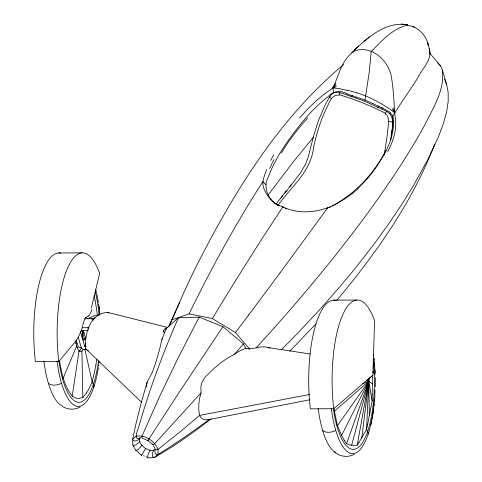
<?xml version="1.0" encoding="UTF-8"?>
<svg xmlns="http://www.w3.org/2000/svg" width="482" height="482" viewBox="0 0 482 482"><rect width="100%" height="100%" fill="white"/><g stroke="black" fill="none" stroke-linecap="round" stroke-linejoin="round"><path stroke-width="0.72" d="M372.405 375.454L372.243 394.487M375.327 386.871L375.321 377.635M141.545 402.211L85.597 348.649C84.434 334.05 90.116 313.137 107.588 312.384L167.875 327.519M141.865 445.278C140.521 446.82 137.515 451.152 135.9 450.14L138.816 452.604M166.248 329.483L166.266 328.477L178.424 317.771L199.168 317.102L222.931 326.657L243.356 343.865L245.977 348.444C253.363 350.046 260.66 344.967 268.137 347.576L310.143 353.975M384.136 155.174L386.895 137.87L388.673 121.548L387.962 116.927L386.823 115.059L385.202 113.758A2.784 1.121 -62.2 0 1 386.757 111.414C396.776 117.198 391.029 130.797 390.782 139.702M333.707 408.73L372.357 375.629A3.814 2.127 -5.7 0 0 372.893 374.496L374.58 320.602A81.338 25.685 89.7 0 0 343.118 313.927A81.338 25.685 89.7 0 0 333.707 408.73L310.342 408.844A81.338 25.685 89.7 0 1 335.767 300.322M392.372 115.198A51.261 18.617 -56.5 0 1 392.878 117.488L392.812 126.441L391.221 135.4M358.897 442.639L366.585 429.366L368.851 378.34M347.142 93.779C339.979 89.923 332.881 91.026 327.489 97.141C312.402 108.763 300.382 123.76 289.284 139.093C280.813 150.95 273.288 163.603 268.149 177.28C262.329 187.841 268.98 201.012 279.211 206.001M374.984 395.529L373.02 413.972L370.797 425.251M84.284 338.37L84.242 338.78A13.58 4.29 89.7 0 1 84.115 339.834M166.615 327.694L164.874 328.869L163.284 330.983L163.549 331.761L164.874 332.267M361.807 437.969L368.73 381.304L369.658 377.731M86.435 392.981L82.808 397.529L78.632 398.506A94.653 30.053 -86.7 0 1 75.554 398.018L72.198 396.198L79.096 350.631A17.183 5.941 -87.2 0 1 76.698 345.871A17.183 6.284 -88.6 0 1 75.626 340.84M372.869 103.546L364.964 100.135L369.128 72.86L371.242 51.466C381.395 41.458 391.498 29.468 405.772 25.6C416.719 24.727 426.377 35.072 428.293 45.254L427.522 42.567L428.582 45.603L429.799 51.923M96.846 359.289L95.912 364.898M368.634 378.31L368.73 381.304L357.204 445.097A124.091 39.066 -74.2 0 1 355.071 445.374L350.318 445.055L346.534 443.759A124.091 54.4 -75.9 0 1 344.606 440.837M429.305 48.742C432.685 59.81 422.009 68.661 417.737 77.885C409.766 90.935 400.47 103.172 392.776 116.361C396.216 136.846 384.467 155.668 372.7 171.291C361.886 185.528 348.028 197.421 332.303 205.928M367.633 424.311L372.164 400.777L368.356 379.081M146.167 387.088L147.149 382.118L152.125 372.719L154.698 365.952L159.343 350.438L161.832 339.738L166.266 328.477M91.417 307.763L99.641 273.421A81.338 25.679 89.7 0 0 68.179 266.745A81.338 25.679 89.7 0 0 58.768 361.542L35.397 361.657A81.338 25.679 89.7 0 1 60.822 253.14M85.501 318.909L85.874 317.475M236.078 353.294L227.48 358.114L220.846 362.723L214.647 367.929L206.043 376.207L203.651 379.183L201.892 382.654L200.922 386.498L201.048 392.878L199.56 398.487L198.783 404.223L198.771 409.923L199.572 415.43L201.078 417.725L203.205 419.177L205.856 419.786L208.935 419.557L309.884 399.741M351.643 445.26L368.73 381.304L368.115 379.171M147.149 382.118L141.142 402.976L135.804 424.515L132.671 439.241L132.707 445.007C135.309 446.157 138.159 443.488 139.714 441.536M86.658 349.564L84.525 349.577A2.778 1.94 18.6 0 1 81.283 347.552L80.958 347.582A13.58 4.29 89.7 0 1 76.385 340.292M83.766 340.196L84.332 338.521L82.229 331.417M86.278 346.624L84.814 346.63L85.989 343.16M81.03 331.809L82.777 325.471A17.189 4.941 -88.3 0 1 86.513 317.168L88.224 315.632M82.573 330.652L82.259 331.532A1.85 1.289 18.6 0 0 84.422 332.881M155.361 449.489C154.246 451.387 155.102 455.683 157.939 454.544C175.671 443.645 192.722 431.637 209.453 419.292M434.716 144.064C412.514 201.928 376.207 253.261 336.623 300.509M346.534 443.759L368.73 381.304L368.025 379.183M266.703 169.574C264.293 175.96 260.84 183.196 264.449 189.872C266.166 193.866 268.631 197.548 271.734 200.602C275.306 204.669 280.663 205.784 285.284 207.989C304.757 215.9 327.272 210.965 344.088 199.156M333.508 92.544L332.893 87.917C339.195 74.963 341.919 57.756 355.782 50.532C373.743 45.404 390.245 62.666 391.836 79.759C393.999 93.906 394.035 108.269 395.734 122.446C395.999 132.761 392.444 142.726 387.661 151.722M72.198 396.198L68.486 390.727A94.924 32.812 -87.2 0 1 66.203 386.227L63.148 378.256L76.698 345.871M168.935 326.621L184.16 291.833A1414.236 1128.416 48.6 0 1 196.108 266.685C233.872 192.204 278.879 118.584 343.684 64.582M178.424 317.771C162.693 353.595 149.125 390.39 138.418 428.034C137.105 430.932 133.225 441.669 140.479 437.825M169.14 325.886L176.557 309.227M171.899 319.831L189.101 313.884C211.176 268.42 235.59 224.064 262.907 181.533L265.871 184.666M270.782 160.361L273.656 154.71M344.6 440.843L341.624 435.439L368.73 381.304L367.868 379.28M161.832 339.738L162.428 338.593M199.168 317.102L177.719 358.71L159.795 396.096L142.076 435.987L141.841 437.752L142.594 438.506L143.244 438.433M93.743 387.251L94.056 385.962L92.134 381.895L84.868 349.028M368.013 434.433L368.344 433.089L366.585 429.366A124.091 11.58 -82.1 0 0 367.633 424.274M386.757 111.414L364.223 101.057L342.925 93.514L337.02 92.195L334.189 92.773L331.676 94.285L329.875 96.424L325.428 104.293L318.289 120.898L313.74 135.544L307.974 157.855L305.552 164.229L300.214 173.159L289.67 187.04M340.015 92.628A2.784 0.548 -73.6 0 0 339.075 95.219C330.538 93.839 328.736 105.245 325.278 110.643C319.928 122.362 316.403 134.815 313.535 147.341C311.137 171.556 290.899 187.016 277.795 205.675M189.101 313.884L212.375 318.53L235.035 281.392L259.906 241.964L282.928 206.706L283.802 207.513M299.545 117.915L308.39 108.275L315.969 101.003L324.585 93.851L332.893 87.917L335.761 83.332M153.866 450.104C152.463 452.164 151.264 456.068 153.698 457.719C173.972 446.639 192.927 432.842 211.297 418.75M150.035 450.23L147.992 454.466L147.703 457.532L148.01 457.9L152.981 457.653M222.931 326.657L177.918 394.264L147.884 440.584L152.842 444.766L154.71 443.639L201.048 392.878M145.636 448.465L141.491 455.279L141.738 455.062M341.624 435.439L337.424 425.708L368.73 381.304L367.652 379.346M268.341 194.734L293.689 161.301L313.39 137.28M280.054 272.866L327.814 207.622L326.923 208.236M249.833 349.317L235.475 332.526L248.875 314.71M276.096 204.037L286.422 190.691M280.994 198.235L282.723 195.993M284.886 193.192L288.477 188.564M377.689 107.534L379.081 105.781M139.774 438.228C138.593 440.464 133.291 442.825 132.671 439.241L136.147 436.18C145.425 434.607 154.493 441.066 158.03 449.435L157.939 454.544L154.463 457.605L153.722 457.629M288.73 187.799L291.122 184.829M58.768 361.548L76.457 340.346M243.356 343.865L234.565 354.264M389.757 113.957L390.625 112.927M382.063 108.926L383.009 107.848M274.119 327.989L256.219 347.769M315.855 324L292.773 348.149A1414.248 1128.422 48.6 0 1 289.712 351.221M351.679 52.689C366.483 38.482 385.347 20.907 407.682 24.817L401.801 24.142L407.682 24.817M351.113 96.876L352.728 95.328M354.162 50.297L358.698 45.947M347.709 90.417L338.515 88.525L332.893 87.917L336.093 84.928M392.023 122.615L393.101 121.621M337.424 425.708L334.43 411.134L368.73 381.304L372.345 383.919M358.265 188.721L352.589 193.246M369.567 36.933L364.115 41.205M148.239 440.44L147.962 440.662L143.979 438.879M87.7 318.873L93.436 316.005L98.623 315.101M80.072 407.019C74.668 410.212 67.582 409.784 62.371 406.398M354.342 454.207C348.118 457.906 339.786 456.683 334.436 451.953M329.248 207.465L330.797 206.712M91.423 318.964L95.068 317.783M362.548 383.762L368.73 381.304L367.525 379.418M332.893 87.917L336.388 86.573M309.546 394.511L199.572 415.43L179.352 432.438L158.03 449.435L156.319 449.947L155.198 449.122L154.975 448.32M58.623 252.972L81.994 252.857M333.568 300.153L356.939 300.039M84.663 318.71L91.062 318.68A2.778 1.783 -16.5 0 1 93.128 320.211M82.326 327.736L88.013 327.706A2.778 1.783 -16.5 0 0 89.025 327.573M81.56 330.682L88.152 330.652M82.663 332.893L83.838 332.887M75.65 343.413L77.078 343.407M356.758 92.851L365.621 95.858L374.092 99.822A195.722 186.498 -61.7 0 1 382.292 104.329L390.215 109.306L394.656 112.74L393.053 107.823M268.137 347.576L269.89 348.149M356.776 97.075L364.964 100.135M143.437 455.749L144.287 456.086M145.986 456.773L147.685 457.454M107.588 312.384L108.938 313.029M381.786 107.703L389.733 112.077L392.776 116.361M285.127 208.17L286.447 208.82M366.778 380.262L368.73 381.304L369.381 415.52M212.375 318.53L235.475 332.526M88.381 350.89L85.597 348.649M138.732 452.911L141.491 455.279M437.403 62.594L440.409 65.769L442.356 69.968L446.7 84.639L448.152 92.357L448.206 101.28L446.681 111.589L443.434 123.428L438.475 136.774L427.902 159.488L413.652 185.257L402.012 204.073L388.486 224.19L372.954 245.591L355.258 268.257L340.491 286.049L318.692 310.769L300.684 330.025A1414.26 1055.797 1 0 1 281.229 349.805M367.254 379.689L368.73 381.304M440.409 65.769L429.896 53.357L430.167 53.791M153.384 445.615L154.704 447.917M392.414 109.089L394.656 112.74M133.622 446.489L135.894 450.562M133.134 445.314L133.689 446.284M444.555 79.295L446.7 84.639M88.013 327.706L88.447 329.176M83.302 330.682L84.874 335.996M80.506 332.08L84.814 346.63M78.349 337.641L81.283 347.552M63.148 378.256L60.756 367.808A94.93 34.728 -88.6 0 1 59.467 360.349M94.159 295.828L95.099 300.599M334.43 411.134L333.918 407.995M429.715 51.429L430.215 54.508M442.356 69.968C445.127 90.164 432.703 108.51 424.25 125.953C410.959 150.107 395.891 173.237 380.087 195.806C353.204 233.981 324 270.48 293.526 305.847A1414.278 700.274 -29.8 0 1 274.083 327.983M97.388 315.222L96.376 308.076A94.93 25.13 88.1 0 0 95.093 300.611M99.165 306.293L99.768 311.113M374.05 358.271L375.171 372.857M152.535 444.061L152.577 444.549M83.199 349.426A17.183 4.965 -87.1 0 1 81.91 350.98L82.808 397.529M98.491 360.904A68.131 21.509 89.7 0 1 78.879 402.325A68.131 21.509 89.7 0 1 58.906 360.873M95.231 291.779A68.131 21.509 89.7 0 1 99.147 315.089M86.441 393.023A95.207 27.504 -87.1 0 0 88.784 389.101L92.134 381.895L94.52 372.044A95.068 25.371 -88.4 0 0 95.9 364.868M96.508 377.382A72.216 22.805 89.7 0 1 75.421 405.814A72.216 22.805 89.7 0 1 57.003 361.157M95.689 289.254A72.216 22.805 89.7 0 1 96.039 290.652M96.207 291.363A72.216 22.805 89.7 0 1 96.545 292.803M96.701 293.526A72.216 22.805 89.7 0 1 98.424 302.708M98.617 303.991A72.216 22.805 89.7 0 1 98.9 305.937M99.075 307.251A72.216 22.805 89.7 0 1 99.328 309.239M99.563 311.245A72.216 22.805 89.7 0 1 99.84 313.957M99.232 361.855A72.216 22.805 89.7 0 1 99.057 363.163M98.882 364.458A72.216 22.805 89.7 0 1 98.599 366.38M98.4 367.646A72.216 22.805 89.7 0 1 96.671 376.671M61.503 383.202A9.875 6.344 -16.5 0 1 48.387 383.268M62.1 405.796A72.216 22.805 89.7 0 1 43.886 361.229M81.536 347.534A17.213 5.435 89.7 0 1 79.018 351.179M81.91 350.98A17.183 5.459 -86.7 0 1 79.096 350.631M77.927 347.769A13.58 4.29 89.7 0 1 77.054 347.371M82.295 332.64A13.58 4.29 89.7 0 1 82.211 337.508M85.609 336.617A5.639 1.783 89.7 0 1 83.043 338.912A5.639 1.783 89.7 0 1 82.615 330.544M84.736 339.274A2.778 1.94 18.6 0 1 84.332 338.521M335.267 452.405A72.216 22.805 89.7 0 1 318.156 408.405M335.773 430.39A9.875 6.344 -16.5 0 1 322.663 430.45M370.278 426.666A72.216 22.805 89.7 0 1 331.273 408.344M373.351 354.433A72.216 22.805 89.7 0 1 373.598 356.421M373.833 358.433A72.216 22.805 89.7 0 1 373.978 359.783M374.297 363.193A72.216 22.805 89.7 0 1 374.52 365.946M374.785 370.122A72.216 22.805 89.7 0 1 374.996 375.038M374.996 389.908A72.216 22.805 89.7 0 1 374.779 394.806M374.556 398.271A72.216 22.805 89.7 0 1 374.285 401.687M374.098 403.717A72.216 22.805 89.7 0 1 373.815 406.398M373.58 408.381A72.216 22.805 89.7 0 1 373.327 410.345M373.152 411.64A72.216 22.805 89.7 0 1 372.869 413.562M372.67 414.827A72.216 22.805 89.7 0 1 372.357 416.701M372.14 417.93A72.216 22.805 89.7 0 1 371.917 419.147M371.562 420.943A72.216 22.805 89.7 0 1 370.941 423.853M370.779 424.564A72.216 22.805 89.7 0 1 370.447 425.974M373.285 361.042A67.986 21.467 89.7 0 1 360.693 445.061A67.986 21.467 89.7 0 1 333.339 408.616M358.891 442.681A124.097 23.419 -76.5 0 1 357.198 445.139M372.212 394.433A124.085 6.778 -89.7 0 1 372.134 400.699M371.05 376.912A38.909 19.702 -85.3 0 1 370.056 377.822M373.092 371.604A38.795 6.754 80.2 0 1 373.032 372.929M80.831 331.333A37.168 14.183 -89 0 1 76.391 339.961M91.851 309.083A37.156 10.682 84.5 0 1 88.345 316.361M331.562 98.593A2.778 0.831 31.9 0 1 329.875 96.424M339.388 94.713A187.649 109.45 8.8 0 1 385.678 113.409M392.601 121.639A2.778 0.41 3.7 0 1 388.673 121.548M176.864 308.57A1414.242 1055.785 1 0 1 179.876 302.087M279.964 272.945A1398.005 155.282 -49.9 0 1 248.784 314.776M385.919 150.39A199.632 153.21 56.5 0 1 357.921 188.293M352.577 193.228A239.566 184.064 54.9 0 1 344.106 199.187M347.727 90.339A195.704 186.335 -61.6 0 1 356.776 92.785M412.646 26.444A93.689 28.366 -68.1 0 1 414.086 27.366M281.349 152.908A200.265 83.41 -32.6 0 1 307.769 117.801M269.679 168.622A238.307 100.244 -32.4 0 1 273.999 159.458M372.797 103.618A292.821 185.052 7 0 1 381.708 107.775M346.992 93.996A292.857 184.612 6.8 0 1 356.62 97.286M236.023 353.089A73.963 53.141 -78.1 0 1 245.959 348.263M163.151 332.062A54.828 32.481 35.4 0 1 163.284 330.983M155.24 449.326A9.604 5.688 35.4 0 1 144.088 447.398A9.604 5.688 35.4 0 1 140.142 437.578"/></g></svg>
